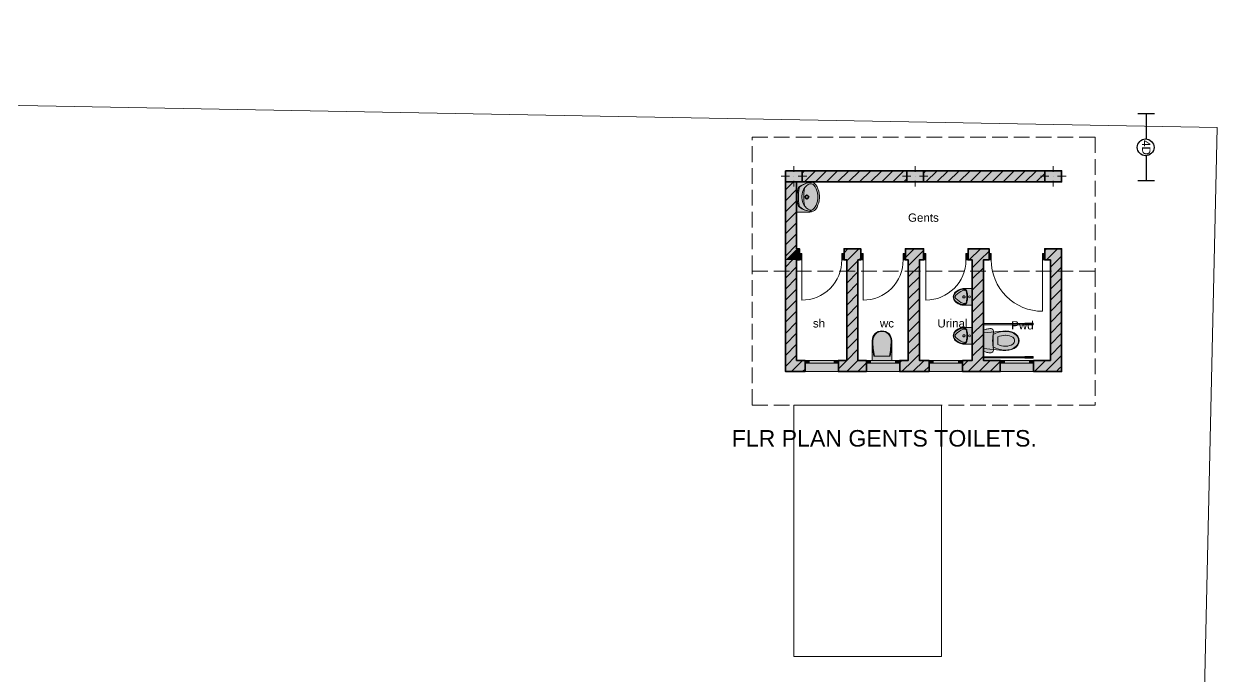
# Model space of a CAD drawing. Header units: millimetres. Extents: x -434067 to 834715, y -524312 to 693139.
# Drawn here: x 222497 to 243894, y 112165 to 123857 of the extents above; entities that cross this region are included whole.
import ezdxf

# ---------------------------------------------------------------- set-up
doc = ezdxf.new("R2010")
doc.units = ezdxf.units.MM
doc.layers.add('lights', color=1, linetype='Continuous')
doc.layers.add('PDF_2D Drafting - General', color=7, linetype='Continuous')
for name, color, linetype, true_color in [('PDF_Interior$-$Furniture$', 7, 'Continuous', 0x6a6a6a), ('PDF_Shell - Roof', 7, 'Continuous', 0xbf8080), ('PDF_Structural - Bearing', 7, 'Continuous', 0xffffff)]:
    doc.layers.add(name, color=color, linetype=linetype, true_color=true_color)
doc.styles.add('PDF Arial-BoldMT', font='arial.ttf')
doc.styles.add('PDF ArialMT', font='arial.ttf')
doc.styles.get("Standard").update_dxf_attribs({"font": 'arial.ttf'})

# ---------------------------------------------------------------- blocks, each defined once
blk = doc.blocks.new('4security')
at = {"layer": 'lights'}
for p, q in [((-601, 157), (-601, -143)), ((-601, 7), (-150, 7)), ((150, 7), (600, 7)), ((600, 157), (600, -143))]:
    blk.add_line(p, q, dxfattribs=at)
blk.add_circle((0, 0), 150, dxfattribs=at)
at = {"layer": 'lights', "insert": (-131, 87), "char_height": 150, "attachment_point": 1}
blk.add_mtext_dynamic_manual_height_columns('4D', width=150, gutter_width=12.5, heights=[0], dxfattribs=at)
blk = doc.blocks.new('4sec')
at = {"layer": 'lights'}
blk.add_blockref('4security', (8, -3), dxfattribs=at)

msp = doc.modelspace()

# ---------------------------------------------------------------- hatches: boundary and pattern name
at = {"layer": 'PDF_Interior$-$Furniture$', "true_color": 0xffffff, "transparency": 33554559}
for points in [[(236583, 120485), (236591, 120485), (236599, 120485), (236615, 120487), (236630, 120491), (236645, 120497), (236659, 120505), (236673, 120514), (236685, 120524), (236696, 120536), (236708, 120554), (236719, 120572), (236728, 120591), (236736, 120611), (236744, 120634), (236749, 120652), (236754, 120673), (236758, 120694), (236761, 120715), (236763, 120736), (236764, 120755), (236763, 120774), (236761, 120795), (236758, 120816), (236754, 120837), (236749, 120858), (236743, 120879), (236736, 120899), (236728, 120918), (236719, 120938), (236708, 120956), (236696, 120974), (236685, 120986), (236673, 120996), (236659, 121005), (236645, 121013), (236630, 121018), (236615, 121022), (236599, 121025), (236583, 121025), (236354, 121025), (236354, 120485)], [(239504, 119113), (239361, 119113), (239350, 119113), (239339, 119113), (239328, 119111), (239317, 119109), (239306, 119107), (239295, 119104), (239285, 119100), (239274, 119096), (239264, 119091), (239254, 119086), (239244, 119080), (239234, 119074), (239225, 119068), (239216, 119061), (239208, 119054), (239200, 119046), (239192, 119038), (239184, 119029), (239178, 119019), (239173, 119008), (239169, 118998), (239166, 118986), (239164, 118975), (239164, 118963), (239504, 118963)], [(239504, 118813), (239504, 118963), (239164, 118963), (239164, 118952), (239166, 118940), (239169, 118929), (239173, 118918), (239178, 118908), (239184, 118898), (239192, 118889), (239200, 118880), (239208, 118873), (239216, 118866), (239225, 118859), (239234, 118852), (239244, 118846), (239254, 118841), (239264, 118836), (239274, 118831), (239285, 118827), (239295, 118823), (239306, 118820), (239317, 118817), (239328, 118815), (239339, 118814), (239350, 118813), (239361, 118813)], [(237883, 118355), (237874, 118355), (237866, 118354), (237857, 118353), (237849, 118352), (237840, 118350), (237832, 118348), (237824, 118345), (237816, 118342), (237808, 118338), (237800, 118335), (237793, 118330), (237786, 118326), (237779, 118321), (237772, 118316), (237765, 118310), (237759, 118304), (237753, 118298), (237748, 118292), (237742, 118285), (237737, 118278), (237733, 118271), (237729, 118263), (237725, 118256), (237721, 118248), (237718, 118240), (237715, 118232), (237713, 118224), (237711, 118215), (237710, 118207), (237709, 118198), (237708, 118190), (237708, 118181), (237708, 117825), (237883, 117825)], [(237883, 118355), (237883, 117825), (238058, 117825), (238058, 118181), (238058, 118190), (238057, 118198), (238056, 118207), (238054, 118215), (238053, 118224), (238050, 118232), (238048, 118240), (238045, 118248), (238041, 118256), (238037, 118263), (238033, 118271), (238028, 118278), (238023, 118285), (238018, 118292), (238013, 118298), (238007, 118304), (238000, 118310), (237994, 118316), (237987, 118321), (237980, 118326), (237973, 118330), (237965, 118335), (237958, 118338), (237950, 118342), (237942, 118345), (237934, 118348), (237925, 118350), (237917, 118352), (237909, 118353), (237900, 118354), (237892, 118355)], [(239504, 118416), (239361, 118416), (239350, 118416), (239339, 118416), (239328, 118414), (239317, 118412), (239306, 118410), (239295, 118407), (239285, 118403), (239274, 118399), (239264, 118394), (239254, 118389), (239244, 118383), (239234, 118377), (239225, 118371), (239216, 118364), (239208, 118357), (239200, 118350), (239192, 118341), (239184, 118332), (239178, 118322), (239173, 118312), (239169, 118301), (239166, 118289), (239164, 118278), (239164, 118266), (239504, 118266)], [(239704, 117991), (239719, 117984), (239734, 117978), (239750, 117972), (239766, 117968), (239782, 117965), (239799, 117962), (239816, 117961), (239832, 117960), (239844, 117961), (239855, 117965), (239865, 117971), (239873, 117979), (239879, 117989), (239883, 118000), (239885, 118012), (239884, 118023), (239877, 118061), (239872, 118100), (239869, 118139), (239868, 118178), (239869, 118217), (239872, 118255), (239877, 118294), (239884, 118332), (239885, 118344), (239883, 118355), (239879, 118366), (239873, 118376), (239865, 118384), (239855, 118390), (239844, 118394), (239832, 118395), (239816, 118395), (239799, 118393), (239782, 118391), (239766, 118387), (239750, 118383), (239734, 118378), (239719, 118371), (239704, 118364)], [(240157, 118008), (240207, 118021), (240254, 118040), (240291, 118065), (240320, 118098), (240337, 118137), (240344, 118178), (240337, 118219), (240320, 118257), (240291, 118290), (240254, 118316), (240207, 118335), (240157, 118347), (240106, 118353), (240054, 118351), (239704, 118319), (239704, 118037), (240054, 118004), (240106, 118003)], [(239504, 118116), (239504, 118266), (239164, 118266), (239164, 118255), (239166, 118243), (239169, 118232), (239173, 118221), (239178, 118211), (239184, 118201), (239192, 118192), (239200, 118183), (239208, 118176), (239216, 118169), (239225, 118162), (239234, 118156), (239244, 118149), (239254, 118144), (239264, 118139), (239274, 118134), (239285, 118130), (239295, 118126), (239306, 118123), (239317, 118120), (239328, 118119), (239339, 118117), (239350, 118117), (239361, 118116)]]:
    msp.add_hatch(color=7, dxfattribs=at).paths.add_polyline_path(points)
at = {"layer": 'PDF_Structural - Bearing', "transparency": 33554559}
for color, points in [(7, [(236154, 119625), (236354, 119825), (236404, 119825), (236404, 119740), (236404, 119625)]), (7, [(237204, 119825), (237504, 119825), (237504, 119740), (237504, 119625), (237204, 119625), (237204, 119740)]), (7, [(238304, 119740), (238304, 119825), (238629, 119825), (238629, 119740), (238629, 119625), (238304, 119625)]), (7, [(239429, 119740), (239429, 119825), (239804, 119825), (239804, 119740), (239804, 119625), (239429, 119625)]), (7, [(240804, 119825), (241104, 119825), (240904, 119625), (240804, 119625), (240804, 119740)]), (7, [(236154, 117625), (236354, 117825), (236504, 117825), (236504, 117775), (236504, 117625)]), (256, [(237104, 117825), (237104, 117775), (237104, 117625), (236504, 117625), (236504, 117775), (236504, 117825)]), (7, [(237104, 117775), (237104, 117825), (237604, 117825), (237604, 117775), (237604, 117625), (237104, 117625)]), (256, [(238204, 117825), (238204, 117775), (238204, 117625), (237604, 117625), (237604, 117775), (237604, 117825)]), (7, [(238204, 117625), (238204, 117775), (238204, 117825), (238729, 117825), (238729, 117775), (238729, 117625)]), (256, [(239329, 117825), (239329, 117775), (239329, 117625), (238729, 117625), (238729, 117775), (238729, 117825)]), (7, [(239329, 117625), (239329, 117775), (239329, 117825), (240004, 117825), (240004, 117775), (240004, 117625)]), (256, [(240604, 117825), (240604, 117775), (240604, 117625), (240004, 117625), (240004, 117775), (240004, 117825)]), (7, [(240604, 117775), (240604, 117825), (240904, 117825), (241104, 117625), (240604, 117625)])]:
    msp.add_hatch(color=color, dxfattribs=at).paths.add_polyline_path(points)

# ---------------------------------------------------------------- linework, layer by layer
at = {"layer": 'PDF_2D Drafting - General', "color": 8, "lineweight": 15, "true_color": 0x7f7f7f}
msp.add_lwpolyline([(142093, 41467), (142712, 123857), (243894, 121999), (242082, 41467)], dxfattribs=at)
at = {"layer": 'PDF_2D Drafting - General', "lineweight": 13}
msp.add_lwpolyline([(236306, 117025), (238954, 117025), (238954, 112519), (236306, 112519)], close=True, dxfattribs=at)
at = {"layer": 'PDF_Interior$-$Furniture$', "lineweight": 20}
for points in [[(236764, 120755, 0.018679), (236763, 120774, 0.096344), (236719, 120938, 0.049445), (236696, 120974, 0.227462), (236588, 121025, 0.010566), (236583, 121025), (236354, 121025), (236354, 120485), (236583, 120485, 0.010647), (236588, 120485, 0.227449), (236696, 120536, 0.049467), (236719, 120572, 0.096326), (236763, 120736, 0.018663)], [(236725, 120829, 0.12806), (236663, 120964, 0.218033), (236602, 120992, 0.016418), (236597, 120992, 0.156079), (236483, 120898, 0.135923), (236448, 120774, 0.018288), (236449, 120755, 0.018247), (236448, 120736, 0.135923), (236483, 120611, 0.156083), (236597, 120518, 0.016418), (236602, 120518, 0.218028), (236663, 120546, 0.128026), (236725, 120681, 0.058839), (236734, 120755, 0.058852)], [(239386, 119077, 0.25868), (239342, 119100, 0.025019), (239338, 119100, 0.148208), (239206, 119044, 0.211776), (239170, 118963, 0.211797), (239206, 118883, 0.148206), (239338, 118827, 0.025043), (239342, 118826, 0.25868), (239386, 118850, 0.079386), (239398, 118877, 0.057137), (239408, 118963, 0.05713), (239398, 119050, 0.079389)], [(239386, 118380, 0.258643), (239342, 118404, 0.022546), (239338, 118403, 0.148128), (239206, 118347, 0.211743), (239170, 118266, 0.211685), (239206, 118186, 0.148133), (239338, 118130, 0.022546), (239342, 118129, 0.258656), (239386, 118153, 0.079228), (239398, 118180, 0.057106), (239408, 118266, 0.05712), (239398, 118353, 0.079228)], [(240116, 118345, 0.013772), (240102, 118345, 0.005905), (240092, 118345, 0.133325), (239877, 118287), (239877, 118178), (239877, 118069, 0.133373), (240092, 118010, 0.005905), (240102, 118011, 0.013772), (240116, 118010, 0.214635), (240308, 118097, 0.158582), (240335, 118178, 0.158576), (240308, 118259, 0.214592)], [(240229, 118240, 0.140197), (240106, 118275, 0.004945), (240101, 118275, 0.100905), (239959, 118246), (239959, 118178), (239959, 118109, 0.100905), (240101, 118080, 0.004945), (240106, 118080, 0.140199), (240229, 118116, 0.234015), (240261, 118178, 0.234015)]]:
    msp.add_lwpolyline(points, format="xyb", close=True, dxfattribs=at)
for points in [[(236365, 120749, 0.055586), (236382, 120601, 0.166138), (236397, 120576, 0.173325), (236612, 120499, 0.003235), (236618, 120499, -0.00439), (236612, 120499, -0.182842), (236412, 120575, -0.179667), (236397, 120603, -0.033327), (236386, 120755, -0.032529), (236397, 120907, -0.179182), (236412, 120935, -0.182799), (236614, 121011, 0.172867), (236397, 120934, 0.16266), (236382, 120909, 0.055268), (236365, 120760)], [(236492, 120906, 0.038282), (236480, 120755, 0.038246), (236492, 120604)], [(239199, 119046, 0.204179), (239163, 118963, 0.204196), (239199, 118880, 0.095033), (239273, 118831, 0.104397), (239356, 118813, 0.005731), (239361, 118813), (239504, 118813), (239504, 119113), (239361, 119113, 0.005731), (239356, 119113, 0.104528), (239273, 119096, 0.095029), (239199, 119046)], [(239378, 119078, 0.087907), (239356, 119082, 0.090302), (239334, 119078, 0.105757), (239207, 118993, 0.187475), (239196, 118963, 0.187532), (239208, 118934, 0.105757), (239333, 118849, 0.090307), (239356, 118845, 0.087907), (239378, 118848)], [(238058, 118181, 0.414314), (237883, 118355, 0.414325), (237708, 118181), (237708, 117825), (238058, 117825), (238058, 118181, -0.04745), (238028, 117903), (237738, 117903, -0.04745), (237708, 118181)], [(238016, 117903, 0.047856), (238047, 118181, 0.414235), (237883, 118344, 0.414422), (237720, 118182, 0.04783), (237750, 117903)], [(239199, 118350, 0.204095), (239163, 118266, 0.20418), (239199, 118183, 0.095256), (239273, 118134, 0.104538), (239356, 118116, 0.002869), (239361, 118116), (239504, 118116), (239504, 118416), (239361, 118416, 0.002869), (239356, 118416, 0.104528), (239273, 118399, 0.095136), (239199, 118350)], [(239378, 118382, 0.087366), (239356, 118385, 0.09035), (239334, 118381, 0.105763), (239207, 118296, 0.187476), (239196, 118266, 0.187484), (239208, 118237, 0.10582), (239333, 118152, 0.090843), (239356, 118148, 0.087366), (239378, 118152)]]:
    msp.add_lwpolyline(points, format="xyb", dxfattribs=at)
for points in [[(236354, 120840), (236354, 120670)], [(236492, 120755), (236521, 120755)], [(236537, 120800), (236537, 120771)], [(236537, 120738), (236537, 120709)], [(236554, 120755), (236583, 120755)], [(239334, 118971), (239334, 118955)], [(239346, 118982), (239361, 118982)], [(239373, 118971), (239373, 118955)], [(239361, 118944), (239346, 118944)], [(240102, 118345), (240102, 118345)], [(239334, 118274), (239334, 118258)], [(239346, 118285), (239361, 118285)], [(239361, 118248), (239346, 118248)], [(239373, 118274), (239373, 118258)], [(239877, 118287), (239877, 118287)], [(239959, 118246), (239959, 118246)], [(240106, 118275), (240106, 118275)], [(240229, 118240), (240229, 118240)], [(240229, 118116), (240229, 118116)], [(240261, 118178), (240261, 118178)], [(240308, 118259), (240308, 118259)], [(240335, 118178), (240335, 118178)], [(240102, 118011), (240102, 118011)], [(240106, 118080), (240106, 118080)], [(240308, 118097), (240308, 118097)]]:
    msp.add_lwpolyline(points, dxfattribs=at)
for points in [[(239709, 118495), (239704, 118495), (239704, 118455), (239709, 118455)], [(239719, 117984), (239734, 117978), (239750, 117972), (239766, 117968), (239782, 117965), (239799, 117962), (239816, 117961), (239832, 117960), (239844, 117961), (239855, 117965), (239865, 117971), (239873, 117979), (239879, 117989), (239883, 118000), (239885, 118012), (239884, 118023), (239877, 118061), (239872, 118100), (239869, 118139), (239868, 118178), (239869, 118217), (239872, 118255), (239877, 118294), (239884, 118332), (239885, 118344), (239883, 118355), (239879, 118366), (239873, 118376), (239865, 118384), (239855, 118390), (239844, 118394), (239832, 118395), (239816, 118395), (239799, 118393), (239782, 118391), (239766, 118387), (239750, 118383), (239734, 118378), (239719, 118371), (239704, 118364), (239704, 117991)], [(240207, 118021), (240254, 118040), (240291, 118065), (240320, 118098), (240337, 118137), (240344, 118178), (240337, 118219), (240320, 118257), (240291, 118290), (240254, 118316), (240207, 118335), (240157, 118347), (240106, 118353), (240054, 118351), (239704, 118319), (239704, 118037), (240054, 118004), (240106, 118003), (240157, 118008)], [(240444, 118465), (240444, 118485), (239709, 118485), (239709, 118465)], [(240594, 118460), (240594, 118490), (240444, 118490), (240444, 118460)], [(239709, 117900), (239704, 117900), (239704, 117860), (239709, 117860)], [(240444, 117870), (240444, 117890), (239709, 117890), (239709, 117870)], [(240594, 117865), (240594, 117895), (240444, 117895), (240444, 117865)]]:
    msp.add_lwpolyline(points, close=True, dxfattribs=at)
for radius in [35, 25]:
    msp.add_circle((236537, 120755), radius, dxfattribs=at)
for centre, radius, start, end in [((236612, 120664), 347, 89.0576, 90.0192), ((236613, 120684), 327, 89.1993, 89.8894), ((239351, 119070), 44.6, 36.1949, 77.4139), ((239273, 119014), 141, 9.4114, 35.6567), ((239019, 118963), 400, 0.0553, 10.6743), ((239351, 118857), 44.6, 282.5853, 323.8063), ((239273, 118913), 141, 324.3438, 350.588), ((239019, 118964), 400, 349.326, 359.9464), ((239351, 118373), 44.5, 36.16, 77.445), ((239273, 118317), 141, 9.4139, 35.665), ((239020, 118266), 400, 0.052, 10.6777), ((239351, 118160), 44.5, 282.5527, 323.8385), ((239273, 118216), 141, 324.3353, 350.5966), ((239020, 118267), 400, 349.324, 359.9462)]:
    msp.add_arc(centre, radius, start, end, dxfattribs=at)
for points in [[(236365, 120755), (236365, 120757), (236365, 120758), (236365, 120760)], [(236365, 120749), (236365, 120751), (236365, 120753), (236365, 120755)], [(239334, 118971), (239334, 118977), (239339, 118982), (239345, 118982)], [(239360, 118982), (239366, 118982), (239372, 118977), (239372, 118971)], [(239454, 118982), (239444, 118982), (239435, 118974), (239435, 118963)], [(239473, 118963), (239473, 118974), (239464, 118982), (239454, 118982)], [(239345, 118944), (239339, 118944), (239334, 118949), (239334, 118955)], [(239372, 118955), (239372, 118949), (239366, 118944), (239360, 118944)], [(239435, 118963), (239435, 118953), (239444, 118945), (239454, 118945)], [(239454, 118945), (239464, 118945), (239473, 118953), (239473, 118963)], [(237719, 118179), (237719, 118180), (237719, 118181), (237719, 118181)], [(239334, 118274), (239334, 118280), (239339, 118285), (239345, 118285)], [(239345, 118248), (239339, 118248), (239334, 118252), (239334, 118258)], [(239360, 118285), (239366, 118285), (239372, 118280), (239372, 118274)], [(239372, 118258), (239372, 118252), (239366, 118248), (239360, 118248)], [(239454, 118285), (239444, 118285), (239435, 118277), (239435, 118266)], [(239435, 118266), (239435, 118256), (239444, 118248), (239454, 118248)], [(239473, 118266), (239473, 118277), (239464, 118285), (239454, 118285)], [(239454, 118248), (239464, 118248), (239473, 118256), (239473, 118266)]]:
    msp.add_open_spline(points, degree=3, dxfattribs=at)
at = {"layer": 'PDF_Interior$-$Furniture$', "color": 7, "lineweight": 0, "true_color": 0xffffff, "transparency": 33554559}
for points in [[(239709, 118455), (239709, 118495), (239704, 118455), (239704, 118495)], [(239709, 118465), (240444, 118465), (239709, 118485), (240444, 118485)], [(240444, 118460), (240594, 118460), (240444, 118490), (240594, 118490)], [(239709, 117860), (239709, 117900), (239704, 117860), (239704, 117900)], [(239709, 117870), (240444, 117870), (239709, 117890), (240444, 117890)], [(240444, 117865), (240594, 117865), (240444, 117895), (240594, 117895)]]:
    msp.add_solid(points, dxfattribs=at)
at = {"layer": 'PDF_Shell - Roof', "lineweight": 13}
for points in [[(235554, 121772), (235554, 121825), (235836, 121825)], [(235945, 121825), (236228, 121825)], [(236337, 121825), (236619, 121825)], [(236728, 121825), (237010, 121825)], [(237119, 121825), (237401, 121825)], [(237510, 121825), (237792, 121825)], [(237901, 121825), (238183, 121825)], [(238293, 121825), (238575, 121825)], [(238684, 121825), (238966, 121825)], [(239075, 121825), (239357, 121825)], [(239466, 121825), (239748, 121825)], [(239857, 121825), (240139, 121825)], [(240248, 121825), (240531, 121825)], [(240640, 121825), (240922, 121825)], [(241031, 121825), (241313, 121825)], [(241422, 121825), (241704, 121825), (241704, 121543)], [(235554, 121381), (235554, 121663)], [(241704, 121434), (241704, 121151)], [(235554, 120990), (235554, 121272)], [(241704, 121042), (241704, 120760)], [(235554, 120599), (235554, 120881)], [(235554, 120207), (235554, 120490)], [(241704, 120651), (241704, 120369)], [(241704, 120260), (241704, 119978)], [(235554, 119816), (235554, 120098)], [(241704, 119869), (241704, 119587)], [(235554, 119707), (235554, 119425), (235836, 119425)], [(235554, 119372), (235554, 119425)], [(235945, 119425), (236228, 119425)], [(236337, 119425), (236619, 119425)], [(236728, 119425), (237010, 119425)], [(237119, 119425), (237401, 119425)], [(237510, 119425), (237792, 119425)], [(237901, 119425), (238183, 119425)], [(238293, 119425), (238575, 119425)], [(238684, 119425), (238966, 119425)], [(239075, 119425), (239357, 119425)], [(239466, 119425), (239748, 119425)], [(239857, 119425), (240139, 119425)], [(240248, 119425), (240531, 119425)], [(240640, 119425), (240922, 119425)], [(241031, 119425), (241313, 119425)], [(241422, 119425), (241704, 119425), (241704, 119478)], [(241704, 119425), (241704, 119143)], [(235554, 118981), (235554, 119263)], [(241704, 119034), (241704, 118752)], [(235554, 118590), (235554, 118872)], [(241704, 118643), (241704, 118360)], [(235554, 118199), (235554, 118481)], [(241704, 118251), (241704, 117969)], [(235554, 117808), (235554, 118090)], [(235554, 117416), (235554, 117699)], [(241704, 117860), (241704, 117578)], [(235836, 117025), (235554, 117025), (235554, 117307)], [(241704, 117469), (241704, 117187)], [(241704, 117078), (241704, 117025), (241421, 117025)], [(236227, 117025), (235945, 117025)], [(236618, 117025), (236336, 117025)], [(237009, 117025), (236727, 117025)], [(237401, 117025), (237118, 117025)], [(237792, 117025), (237510, 117025)], [(238183, 117025), (237901, 117025)], [(238574, 117025), (238292, 117025)], [(238965, 117025), (238683, 117025)], [(239357, 117025), (239074, 117025)], [(239748, 117025), (239465, 117025)], [(240139, 117025), (239857, 117025)], [(240530, 117025), (240248, 117025)], [(240921, 117025), (240639, 117025)], [(241312, 117025), (241030, 117025)]]:
    msp.add_lwpolyline(points, dxfattribs=at)
at = {"layer": 'PDF_Structural - Bearing', "color": 1, "lineweight": 0}
for points in [[(236224, 121125), (236074, 121125)], [(236304, 121205), (236304, 121305)], [(236304, 121125), (236304, 121125)], [(236384, 121125), (236534, 121125)], [(238399, 121125), (238249, 121125)], [(238479, 121205), (238479, 121305)], [(238479, 121125), (238479, 121125)], [(238559, 121125), (238709, 121125)], [(240874, 121125), (240724, 121125)], [(240954, 121205), (240954, 121305)], [(240954, 121125), (240954, 121125)], [(241034, 121125), (241184, 121125)], [(236304, 121045), (236304, 120945)], [(238479, 121045), (238479, 120945)], [(240954, 121045), (240954, 120945)]]:
    msp.add_lwpolyline(points, dxfattribs=at)
at = {"layer": 'PDF_Structural - Bearing', "color": 14, "lineweight": 35, "true_color": 0xa80f02}
for points in [[(236154, 121225), (236154, 121025), (236454, 121025), (236454, 121225)], [(238329, 121225), (238329, 121025), (238629, 121025), (238629, 121225)], [(240804, 121225), (240804, 121025), (241104, 121025), (241104, 121225)]]:
    msp.add_lwpolyline(points, close=True, dxfattribs=at)
at = {"layer": 'PDF_Structural - Bearing', "color": 7, "lineweight": 13}
for points in [[(236454, 121184), (236495, 121225)], [(236493, 121025), (236693, 121225)], [(236691, 121025), (236891, 121225)], [(236889, 121025), (237089, 121225)], [(237087, 121025), (237287, 121225)], [(237285, 121025), (237485, 121225)], [(237483, 121025), (237683, 121225)], [(237681, 121025), (237881, 121225)], [(237879, 121025), (238079, 121225)], [(238077, 121025), (238277, 121225)], [(238629, 121181), (238673, 121225)], [(238671, 121025), (238871, 121225)], [(238869, 121025), (239069, 121225)], [(239067, 121025), (239267, 121225)], [(239265, 121025), (239465, 121225)], [(239463, 121025), (239662, 121225)], [(239661, 121025), (239860, 121225)], [(239859, 121025), (240059, 121225)], [(240057, 121025), (240257, 121225)], [(240254, 121025), (240454, 121225)], [(240452, 121025), (240652, 121225)], [(240650, 121025), (240804, 121178)], [(236295, 121025), (236154, 120884)], [(238275, 121025), (238329, 121079)], [(236354, 120886), (236154, 120686)], [(236354, 120688), (236154, 120488)], [(236354, 120490), (236154, 120290)], [(236354, 120292), (236154, 120092)], [(236354, 120094), (236154, 119894)], [(236354, 119896), (236154, 119696)]]:
    msp.add_lwpolyline(points, dxfattribs=at)
at = {"layer": 'PDF_Structural - Bearing', "color": 7, "lineweight": 35}
for points in [[(238329, 121225), (236454, 121225)], [(240804, 121225), (238629, 121225)], [(236154, 121025), (236154, 119625), (236154, 117625), (236504, 117625), (236504, 117775), (236504, 117825), (236354, 117825), (236354, 119625), (236404, 119625), (236404, 119740), (236404, 119825), (236354, 119825), (236354, 121025)], [(236454, 121025), (238329, 121025)], [(238629, 121025), (240804, 121025)], [(236404, 119625), (236367, 119625), (236404, 119625), (236404, 119740), (236404, 119825), (236367, 119825), (236404, 119825)], [(237504, 119825), (237204, 119825), (237204, 119740), (237204, 119625), (237254, 119625), (237254, 117825), (237104, 117825), (237104, 117775), (237104, 117625), (237604, 117625), (237604, 117775), (237604, 117825), (237454, 117825), (237454, 119625), (237504, 119625), (237504, 119740), (237504, 119625), (237467, 119625), (237504, 119625)], [(237204, 119625), (237241, 119625), (237204, 119625), (237204, 119740), (237204, 119825), (237241, 119825), (237204, 119825)], [(238629, 119825), (238304, 119825), (238304, 119740), (238304, 119625), (238354, 119625), (238354, 117825), (238204, 117825), (238204, 117775), (238204, 117625), (238729, 117625), (238729, 117775), (238729, 117825), (238554, 117825), (238554, 119625), (238629, 119625), (238629, 119740), (238629, 119625), (238592, 119625), (238629, 119625)], [(238304, 119625), (238341, 119625), (238304, 119625), (238304, 119740), (238304, 119825), (238341, 119825), (238304, 119825)], [(239429, 119625), (239466, 119625), (239429, 119625), (239429, 119740), (239429, 119625), (239504, 119625), (239504, 117825), (239329, 117825), (239329, 117775), (239329, 117625), (240004, 117625), (240004, 117775), (240004, 117825), (239704, 117825), (239704, 119625), (239804, 119625), (239804, 119740), (239804, 119825), (239429, 119825)], [(239804, 119625), (239767, 119625), (239804, 119625), (239804, 119740), (239804, 119825), (239767, 119825), (239804, 119825)], [(240804, 119625), (240841, 119625), (240804, 119625), (240804, 119740), (240804, 119825), (240841, 119825), (240804, 119825)], [(236504, 117825), (236504, 117775)], [(237104, 117825), (237104, 117775)], [(237604, 117825), (237604, 117775)], [(238204, 117825), (238204, 117775)], [(238729, 117825), (238729, 117775)], [(239329, 117825), (239329, 117775)], [(240004, 117825), (240004, 117775)], [(240604, 117825), (240604, 117775)]]:
    msp.add_lwpolyline(points, dxfattribs=at)
at = {"layer": 'PDF_Structural - Bearing', "lineweight": 0}
for points in [[(236404, 119748), (236281, 119625), (236154, 119498)], [(237273, 119825), (237204, 119756)], [(237471, 119825), (237271, 119625), (237254, 119608)], [(237504, 119660), (237469, 119625)], [(238461, 119825), (238304, 119668)], [(238629, 119795), (238459, 119625), (238354, 119520)], [(239451, 119825), (239429, 119803)], [(239648, 119825), (239448, 119625)], [(239804, 119782), (239646, 119625), (239504, 119482)], [(240836, 119825), (240804, 119792)], [(241034, 119825), (240834, 119625)], [(241104, 119696), (240904, 119496)], [(236354, 119500), (236154, 119300)], [(237254, 119410), (237454, 119610)], [(237254, 119212), (237454, 119412)], [(238354, 119322), (238554, 119522)], [(239504, 119284), (239704, 119484)], [(241104, 119498), (240904, 119298)], [(236354, 119302), (236154, 119102)], [(237254, 119014), (237454, 119214)], [(238354, 119124), (238554, 119324)], [(239504, 119086), (239704, 119286)], [(241104, 119300), (240904, 119100)], [(236354, 119104), (236154, 118904)], [(237254, 118816), (237454, 119016)], [(238354, 118926), (238554, 119126)], [(239504, 118888), (239704, 119088)], [(241104, 119102), (240904, 118902)], [(236354, 118906), (236154, 118706)], [(237254, 118618), (237454, 118818)], [(238354, 118728), (238554, 118928)], [(239504, 118690), (239704, 118890)], [(241104, 118904), (240904, 118704)], [(236354, 118708), (236154, 118508)], [(237254, 118420), (237454, 118620)], [(238354, 118530), (238554, 118730)], [(239504, 118492), (239704, 118692)], [(241104, 118706), (240904, 118507)], [(236354, 118510), (236154, 118310)], [(237254, 118222), (237454, 118422)], [(238354, 118332), (238554, 118532)], [(238354, 118134), (238554, 118334)], [(239504, 118294), (239704, 118494)], [(241104, 118509), (240904, 118309)], [(236354, 118312), (236154, 118112)], [(236354, 118114), (236154, 117914)], [(237254, 118024), (237454, 118224)], [(238354, 117936), (238554, 118136)], [(239504, 118097), (239704, 118296)], [(241104, 118311), (240904, 118111)], [(236354, 117916), (236154, 117716)], [(237454, 118026), (237254, 117826)], [(238554, 117938), (238441, 117825), (238241, 117625)], [(239704, 117901), (239628, 117825), (239428, 117625)], [(239504, 117899), (239704, 118099)], [(241104, 118113), (240904, 117913)], [(241104, 117915), (240959, 117770)], [(236461, 117825), (236261, 117625)], [(237253, 117825), (237104, 117676)], [(237454, 117828), (237451, 117825), (237251, 117625)], [(237604, 117780), (237449, 117625)], [(238243, 117825), (238204, 117787)], [(238639, 117825), (238439, 117625)], [(238729, 117718), (238637, 117625)], [(239430, 117825), (239329, 117724)], [(239826, 117825), (239626, 117625)], [(240004, 117805), (239824, 117625)], [(240618, 117825), (240604, 117811)], [(240816, 117825), (240616, 117625)], [(240959, 117770), (240814, 117625)], [(241104, 117717), (241058, 117671)], [(236504, 117670), (236459, 117625)], [(241058, 117671), (241012, 117625)]]:
    msp.add_lwpolyline(points, dxfattribs=at)
at = {"layer": 'PDF_Structural - Bearing', "color": 30, "lineweight": 20, "true_color": 0xff6600}
for points in [[(236404, 119625), (236444, 119625), (236444, 119740), (236404, 119740)], [(237204, 119740), (237164, 119740), (237164, 119625), (237204, 119625)], [(237504, 119625), (237544, 119625), (237544, 119740), (237504, 119740)], [(238304, 119740), (238264, 119740), (238264, 119625), (238304, 119625)], [(238629, 119625), (238669, 119625), (238669, 119740), (238629, 119740)], [(239429, 119740), (239389, 119740), (239389, 119625), (239429, 119625)], [(239804, 119740), (239844, 119740), (239844, 119625), (239804, 119625)], [(240804, 119625), (240764, 119625), (240764, 119740), (240804, 119740)]]:
    msp.add_lwpolyline(points, close=True, dxfattribs=at)
at = {"layer": 'PDF_Structural - Bearing', "color": 30, "lineweight": 18, "true_color": 0xff6600}
for points in [[(236444, 119625), (236444, 118905, 0.414218), (237164, 119625)], [(237544, 119625), (237544, 118905, 0.414218), (238264, 119625)], [(238669, 119625), (238669, 118905, 0.414182), (239389, 119625)], [(240764, 119625), (240764, 118705, -0.414224), (239844, 119625)]]:
    msp.add_lwpolyline(points, format="xyb", dxfattribs=at)
at = {"layer": 'PDF_Structural - Bearing', "color": 7, "lineweight": 35}
for points in [[(237467, 119825), (237504, 119825), (237504, 119740), (237504, 119825)], [(238592, 119825), (238629, 119825), (238629, 119740), (238629, 119825)], [(239466, 119825), (239429, 119825), (239429, 119740), (239429, 119825)], [(240804, 119740), (240804, 119625), (240904, 119625), (240904, 117825), (240604, 117825), (240604, 117775), (240604, 117625), (241104, 117625), (241104, 119825), (240804, 119825)]]:
    msp.add_lwpolyline(points, close=True, dxfattribs=at)
at = {"layer": 'PDF_Structural - Bearing', "color": 30, "lineweight": 18, "true_color": 0xff6600}
for points in [[(236504, 117825), (237104, 117825)], [(236579, 117825), (237029, 117825)], [(237029, 117775), (236579, 117775)], [(237604, 117825), (238204, 117825)], [(237679, 117825), (238129, 117825)], [(238129, 117775), (237679, 117775)], [(238729, 117825), (239329, 117825)], [(238804, 117825), (239254, 117825)], [(239254, 117775), (238804, 117775)], [(240004, 117825), (240604, 117825)], [(240079, 117825), (240529, 117825)], [(240529, 117775), (240079, 117775)], [(236504, 117625), (237104, 117625)], [(237604, 117625), (238204, 117625)], [(238729, 117625), (239329, 117625)], [(240004, 117625), (240604, 117625)]]:
    msp.add_lwpolyline(points, dxfattribs=at)
at = {"layer": 'PDF_Structural - Bearing', "color": 30, "lineweight": 20, "true_color": 0xff6600}
for points in [[(236504, 117825), (236579, 117825), (236579, 117775), (236504, 117775)], [(237104, 117775), (237029, 117775), (237029, 117825), (237104, 117825)], [(237604, 117825), (237679, 117825), (237679, 117775), (237604, 117775)], [(238204, 117775), (238129, 117775), (238129, 117825), (238204, 117825)], [(238729, 117825), (238804, 117825), (238804, 117775), (238729, 117775)], [(239329, 117775), (239254, 117775), (239254, 117825), (239329, 117825)], [(240004, 117825), (240079, 117825), (240079, 117775), (240004, 117775)], [(240604, 117775), (240529, 117775), (240529, 117825), (240604, 117825)]]:
    msp.add_lwpolyline(points, dxfattribs=at)
at = {"layer": 'PDF_Structural - Bearing', "color": 9, "lineweight": 0, "true_color": 0xdad1ae, "transparency": 33554559}
for points in [[(236154, 121225), (236454, 121225), (236154, 121025), (236454, 121025)], [(238329, 121225), (238629, 121225), (238329, 121025), (238629, 121025)], [(240804, 121225), (241104, 121225), (240804, 121025), (241104, 121025)]]:
    msp.add_solid(points, dxfattribs=at)
at = {"layer": 'PDF_Structural - Bearing', "lineweight": 0, "transparency": 33554559}
for points in [[(236454, 121025), (236454, 121225), (238329, 121025), (238329, 121225)], [(240804, 121225), (240804, 121025), (238629, 121225), (238629, 121025)], [(236154, 119625), (236154, 121025), (236354, 119825), (236354, 121025)], [(236404, 119625), (236444, 119625), (236404, 119740), (236444, 119740)], [(237204, 119740), (237164, 119740), (237204, 119625), (237164, 119625)], [(237504, 119625), (237544, 119625), (237504, 119740), (237544, 119740)], [(238304, 119740), (238264, 119740), (238304, 119625), (238264, 119625)], [(238629, 119625), (238669, 119625), (238629, 119740), (238669, 119740)], [(239429, 119740), (239389, 119740), (239429, 119625), (239389, 119625)], [(239804, 119740), (239804, 119625), (239844, 119740), (239844, 119625)], [(240804, 119625), (240804, 119740), (240764, 119625), (240764, 119740)], [(236504, 117825), (236504, 117775), (236579, 117825), (236579, 117775)], [(236579, 117825), (236579, 117775), (237029, 117825), (237029, 117775)], [(237104, 117775), (237104, 117825), (237029, 117775), (237029, 117825)], [(237604, 117825), (237604, 117775), (237679, 117825), (237679, 117775)], [(237679, 117825), (237679, 117775), (238129, 117825), (238129, 117775)], [(238204, 117775), (238204, 117825), (238129, 117775), (238129, 117825)], [(238729, 117825), (238729, 117775), (238804, 117825), (238804, 117775)], [(238804, 117825), (238804, 117775), (239254, 117825), (239254, 117775)], [(239329, 117775), (239329, 117825), (239254, 117775), (239254, 117825)], [(240004, 117825), (240004, 117775), (240079, 117825), (240079, 117775)], [(240079, 117825), (240079, 117775), (240529, 117825), (240529, 117775)], [(240604, 117775), (240604, 117825), (240529, 117775), (240529, 117825)]]:
    msp.add_solid(points, dxfattribs=at)
at = {"layer": 'PDF_Structural - Bearing', "color": 7, "lineweight": 0, "transparency": 33554559}
for points in [[(236154, 119625), (236354, 119625), (236154, 117625), (236354, 117825)], [(237254, 119625), (237454, 119625), (237254, 117825), (237454, 117825)], [(238354, 119625), (238554, 119625), (238354, 117825), (238554, 117825)], [(239504, 119625), (239704, 119625), (239504, 117825), (239704, 117825)], [(240904, 119625), (241104, 119825), (240904, 117825), (241104, 117625)]]:
    msp.add_solid(points, dxfattribs=at)

# ---------------------------------------------------------------- block references
at = {"layer": 'lights', "rotation": 270}
msp.add_blockref('4sec', (242615, 121652), dxfattribs=at)

# ---------------------------------------------------------------- texts
at = {"layer": 'lights', "color": 7, "attachment_point": 4}
for s, insert, char_height, style in [('Gents', (238351, 120383), 148.1, 'PDF ArialMT'), ('sh', (236645, 118488), 148.1, 'PDF ArialMT'), ('Urinal', (238878, 118488), 148.1, 'PDF ArialMT'), ('wc', (237847, 118488), 148.1, 'PDF ArialMT'), ('Pwd', (240201, 118453), 148.1, 'PDF ArialMT'), ('FLR PLAN GENTS TOILETS.', (235189, 116426), 296.2, 'PDF Arial-BoldMT')]:
    msp.add_mtext(s, dxfattribs=dict(at, insert=insert, char_height=char_height, style=style))

doc.saveas('drawing.dxf')
